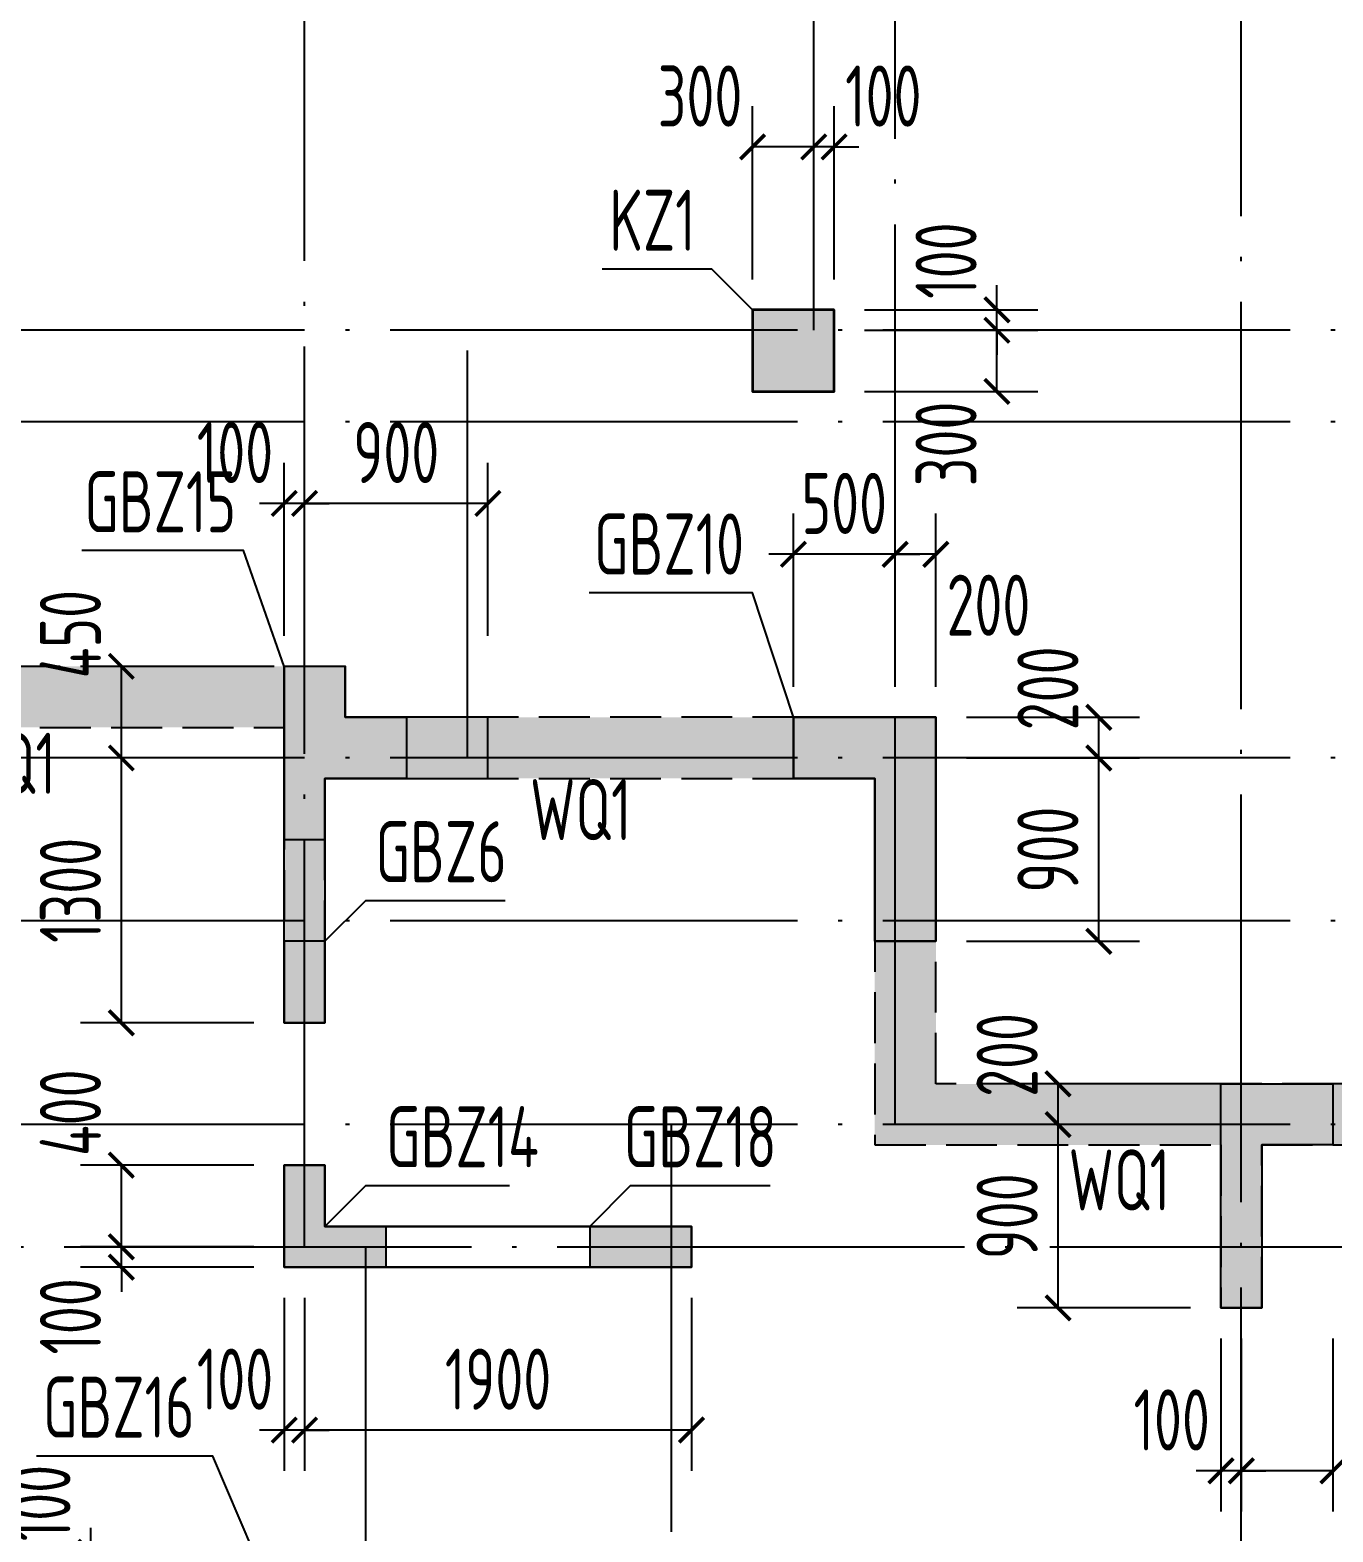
# Model space of a CAD drawing. Extents: x -461650 to 361314, y 245336 to 769729.
# Drawn here: x -88118 to -81719, y 718339 to 725713 of the extents above; entities that cross this region are included whole.
import ezdxf
from ezdxf.enums import TextEntityAlignment as Align

# ---------------------------------------------------------------- set-up
doc = ezdxf.new("R2010")
doc.units = 0
doc.header["$LTSCALE"] = 1000
doc.linetypes.add('DASH', pattern=[0.35, 0.25, -0.1])
doc.linetypes.add('DOTE', pattern=[2.42, 2, -0.2, 0.02, -0.2])
doc.layers.get('0').update_dxf_attribs({"linetype": 'CONTINUOUS'})
doc.layers.get('DEFPOINTS').update_dxf_attribs({"linetype": 'CONTINUOUS'})
for name, color, linetype in [('A-DOTE', 10, 'DOTE'), ('COLU_DE_TEXT', 7, 'CONTINUOUS'), ('LABEL', 1, 'CONTINUOUS'), ('S-Q墙填充', 252, 'CONTINUOUS'), ('S-Q墙实线', 6, 'CONTINUOUS'), ('S-Q墙标注', 3, 'CONTINUOUS'), ('S-Q墙虚线', 6, 'DASH'), ('S-X详图填充', 252, 'CONTINUOUS'), ('S-X详图实线', 4, 'CONTINUOUS'), ('S-Z柱实线', 6, 'CONTINUOUS')]:
    doc.layers.add(name, color=color, linetype=linetype)
doc.layers.add('PUB_HATCH', color=8, linetype='CONTINUOUS', lineweight=9)
doc.styles.add('TSSD_REIN', font='tssdeng.shx', dxfattribs={"width": 0.7, "height": 300, "bigfont": 'tssdchn.shx'})
doc.styles.add('结构文字', font='zstxt.shx', dxfattribs={"width": 0.7, "bigfont": 'zshz.shx'})
doc.dimstyles.new('STRUCK', dxfattribs={"dimtxt": 400, "dimasz": 121, "dimexe": 200, "dimexo": 150, "dimgap": 115, "dimtad": 1, "dimdec": 0, "dimdsep": 46, "dimtxsty": '结构文字', "dimblk": 'ARCHTICK', "dimcen": 400, "dimclrd": 3, "dimclre": 3, "dimclrt": 7, "dimadec": 0, "dimazin": 0, "dimtfac": 1, "dimtdec": 0, "dimtix": 1, "dimtmove": 2, "dimatfit": 3, "dimldrblk": '_DIMX', "dimfxl": 0, "dimtolj": 1, "dimtzin": 0, "dimarcsym": 0})

# ---------------------------------------------------------------- blocks, each defined once
blk = doc.blocks.new('20210726.16350016')
at = {"layer": 'A-DOTE'}
for p, q in [((43500, 13100.3), (43500, 21100)), ((46000, 17600), (46000, 21100)), ((46400, 13700), (46400, 21100)), ((48100, 10900), (48100, 21100)), ((55600, 17600), (3600, 17600)), ((44300, 15500), (44300, 17600)), ((55600, 17150), (3600, 17150)), ((55600, 15500), (3600, 15500)), ((55600, 14700), (3600, 14700)), ((55600, 13700), (3600, 13700)), ((45299.8, 13700), (45300, 3600)), ((3600, 13100.3), (55600, 13100.3)), ((43800, 11500), (43800, 13100))]:
    blk.add_line(p, q, dxfattribs=at)
blk = doc.blocks.new('_ArchTick')
at = {"color": 0, "linetype": 'ByBlock', "const_width": 0.15}
blk.add_lwpolyline([(-0.5, -0.5), (0.5, 0.5)], dxfattribs=at)
blk = doc.blocks.new('*D1843')
at = {"layer": 'DEFPOINTS', "color": 0}
for p in [(-83069.5, 720339.3), (-82269.5, 720339.3), (-82269.5, 719439.3)]:
    blk.add_point(p, dxfattribs=at)
at = {"layer": 'S-Q墙标注', "color": 3, "lineweight": -2}
for p, q in [((-82419.5, 720339.3), (-83269.5, 720339.3)), ((-83069.5, 719439.3), (-83069.5, 720339.3)), ((-82419.5, 719439.3), (-83269.5, 719439.3))]:
    blk.add_line(p, q, dxfattribs=at)
at = {"layer": 'S-Q墙标注', "color": 3, "lineweight": -2, "xscale": 121, "yscale": 121, "zscale": 121}
for p, rotation in [((-83069.5, 720339.3), 90), ((-83069.5, 719439.3), 270)]:
    blk.add_blockref('_ArchTick', p, dxfattribs=dict(at, rotation=rotation))
at = {"layer": 'S-Q墙标注', "color": 7, "insert": (-83319.5, 719889.3), "char_height": 300, "attachment_point": 5, "rotation": 90, "style": 'TSSD_REIN'}
blk.add_mtext('\\A1;900', dxfattribs=at)
blk = doc.blocks.new('_DIMX')
blk.add_line((-150, 0), (150, 0))
at = {"const_width": 50}
blk.add_lwpolyline([(-70, -70), (70, 70)], dxfattribs=at)
blk = doc.blocks.new('*D1844')
at = {"layer": 'DEFPOINTS', "color": 0}
for p in [(-83069.5, 720539.3), (-82269.5, 720539.3), (-82269.5, 720339.3)]:
    blk.add_point(p, dxfattribs=at)
at = {"layer": 'S-Q墙标注', "color": 3, "lineweight": -2}
for p, q in [((-82419.5, 720539.3), (-83269.5, 720539.3)), ((-83069.5, 720339.3), (-83069.5, 720539.3)), ((-82419.5, 720339.3), (-83269.5, 720339.3))]:
    blk.add_line(p, q, dxfattribs=at)
at = {"layer": 'S-Q墙标注', "color": 3, "lineweight": -2, "xscale": 121, "yscale": 121, "zscale": 121}
for p, rotation in [((-83069.5, 720539.3), 90), ((-83069.5, 720339.3), 270)]:
    blk.add_blockref('_ArchTick', p, dxfattribs=dict(at, rotation=rotation))
at = {"layer": 'S-Q墙标注', "color": 7, "insert": (-83319.5, 720681.3), "char_height": 300, "attachment_point": 5, "rotation": 90, "style": 'TSSD_REIN'}
blk.add_mtext('\\A1;200', dxfattribs=at)
blk = doc.blocks.new('*D1845')
at = {"layer": 'DEFPOINTS', "color": 0}
for p in [(-82169.5, 719439.3), (-81719.6, 719439.3), (-82169.5, 718639.3)]:
    blk.add_point(p, dxfattribs=at)
at = {"layer": 'S-Q墙标注', "color": 3, "lineweight": -2}
for p, q in [((-82169.5, 719289.3), (-82169.5, 718439.3)), ((-81719.6, 719289.3), (-81719.6, 718439.3)), ((-81719.6, 718639.3), (-82169.5, 718639.3))]:
    blk.add_line(p, q, dxfattribs=at)
at = {"layer": 'S-Q墙标注', "color": 3, "lineweight": -2, "xscale": 121, "yscale": 121, "zscale": 121, "rotation": 180}
blk.add_blockref('_ArchTick', (-82169.5, 718639.3), dxfattribs=at)
at = {"layer": 'S-Q墙标注', "color": 3, "lineweight": -2, "xscale": 121, "yscale": 121, "zscale": 121}
blk.add_blockref('_ArchTick', (-81719.6, 718639.3), dxfattribs=at)
at = {"layer": 'S-Q墙标注', "color": 7, "insert": (-81461.5, 718889.3), "char_height": 300, "attachment_point": 5, "style": 'TSSD_REIN'}
blk.add_mtext('\\A1;450', dxfattribs=at)
blk = doc.blocks.new('*D1846')
at = {"layer": 'DEFPOINTS', "color": 0}
for p in [(-82269.5, 719439.3), (-82169.5, 719439.3), (-82269.5, 718639.3)]:
    blk.add_point(p, dxfattribs=at)
at = {"layer": 'S-Q墙标注', "color": 3, "lineweight": -2}
for p, q in [((-82269.5, 719289.3), (-82269.5, 718439.3)), ((-82169.5, 719289.3), (-82169.5, 718439.3)), ((-82269.5, 718639.3), (-82390.5, 718639.3)), ((-82169.5, 718639.3), (-82269.5, 718639.3)), ((-82169.5, 718639.3), (-82048.5, 718639.3))]:
    blk.add_line(p, q, dxfattribs=at)
at = {"layer": 'S-Q墙标注', "color": 3, "lineweight": -2, "xscale": 121, "yscale": 121, "zscale": 121}
blk.add_blockref('_ArchTick', (-82269.5, 718639.3), dxfattribs=at)
at = {"layer": 'S-Q墙标注', "color": 3, "lineweight": -2, "xscale": 121, "yscale": 121, "zscale": 121, "rotation": 180}
blk.add_blockref('_ArchTick', (-82169.5, 718639.3), dxfattribs=at)
at = {"layer": 'S-Q墙标注', "color": 7, "insert": (-82511.4, 718889.3), "char_height": 300, "attachment_point": 5, "style": 'TSSD_REIN'}
blk.add_mtext('\\A1;100', dxfattribs=at)
blk = doc.blocks.new('*D1847')
at = {"layer": 'DEFPOINTS', "color": 0}
for p in [(-87669.5, 719739.6), (-86869.5, 719739.6), (-86869.5, 719639.6)]:
    blk.add_point(p, dxfattribs=at)
at = {"layer": 'S-Q墙标注', "color": 3, "lineweight": -2}
for p, q in [((-87669.5, 719739.6), (-87669.5, 719860.6)), ((-87019.5, 719739.6), (-87869.5, 719739.6)), ((-87669.5, 719639.6), (-87669.5, 719739.6)), ((-87019.5, 719639.6), (-87869.5, 719639.6)), ((-87669.5, 719639.6), (-87669.5, 719518.6))]:
    blk.add_line(p, q, dxfattribs=at)
at = {"layer": 'S-Q墙标注', "color": 3, "lineweight": -2, "xscale": 121, "yscale": 121, "zscale": 121}
for p, rotation in [((-87669.5, 719739.6), 270), ((-87669.5, 719639.6), 90)]:
    blk.add_blockref('_ArchTick', p, dxfattribs=dict(at, rotation=rotation))
at = {"layer": 'S-Q墙标注', "color": 7, "insert": (-87919.5, 719397.7), "char_height": 300, "attachment_point": 5, "rotation": 90, "style": 'TSSD_REIN'}
blk.add_mtext('\\A1;100', dxfattribs=at)
blk = doc.blocks.new('*D1848')
at = {"layer": 'DEFPOINTS', "color": 0}
for p in [(-87669.5, 720139.6), (-86869.5, 720139.6), (-86869.5, 719739.6)]:
    blk.add_point(p, dxfattribs=at)
at = {"layer": 'S-Q墙标注', "color": 3, "lineweight": -2}
for p, q in [((-87019.5, 720139.6), (-87869.5, 720139.6)), ((-87669.5, 719739.6), (-87669.5, 720139.6)), ((-87019.5, 719739.6), (-87869.5, 719739.6))]:
    blk.add_line(p, q, dxfattribs=at)
at = {"layer": 'S-Q墙标注', "color": 3, "lineweight": -2, "xscale": 121, "yscale": 121, "zscale": 121}
for p, rotation in [((-87669.5, 720139.6), 90), ((-87669.5, 719739.6), 270)]:
    blk.add_blockref('_ArchTick', p, dxfattribs=dict(at, rotation=rotation))
at = {"layer": 'S-Q墙标注', "color": 7, "insert": (-87919.5, 720397.7), "char_height": 300, "attachment_point": 5, "rotation": 90, "style": 'TSSD_REIN'}
blk.add_mtext('\\A1;400', dxfattribs=at)
blk = doc.blocks.new('*D1849')
at = {"layer": 'DEFPOINTS', "color": 0}
for p in [(-86769.5, 719639.6), (-84869.5, 719639.6), (-86769.5, 718839.6)]:
    blk.add_point(p, dxfattribs=at)
at = {"layer": 'S-Q墙标注', "color": 3, "lineweight": -2}
for p, q in [((-86769.5, 719489.6), (-86769.5, 718639.6)), ((-84869.5, 719489.6), (-84869.5, 718639.6)), ((-84869.5, 718839.6), (-86769.5, 718839.6))]:
    blk.add_line(p, q, dxfattribs=at)
at = {"layer": 'S-Q墙标注', "color": 3, "lineweight": -2, "xscale": 121, "yscale": 121, "zscale": 121, "rotation": 180}
blk.add_blockref('_ArchTick', (-86769.5, 718839.6), dxfattribs=at)
at = {"layer": 'S-Q墙标注', "color": 3, "lineweight": -2, "xscale": 121, "yscale": 121, "zscale": 121}
blk.add_blockref('_ArchTick', (-84869.5, 718839.6), dxfattribs=at)
at = {"layer": 'S-Q墙标注', "color": 7, "insert": (-85819.5, 719089.6), "char_height": 300, "attachment_point": 5, "style": 'TSSD_REIN'}
blk.add_mtext('\\A1;1900', dxfattribs=at)
blk = doc.blocks.new('*D1850')
at = {"layer": 'DEFPOINTS', "color": 0}
for p in [(-86869.5, 719639.6), (-86769.5, 719639.6), (-86869.5, 718839.6)]:
    blk.add_point(p, dxfattribs=at)
at = {"layer": 'S-Q墙标注', "color": 3, "lineweight": -2}
for p, q in [((-86869.5, 719489.6), (-86869.5, 718639.6)), ((-86769.5, 719489.6), (-86769.5, 718639.6)), ((-86869.5, 718839.6), (-86990.5, 718839.6)), ((-86769.5, 718839.6), (-86869.5, 718839.6)), ((-86769.5, 718839.6), (-86648.5, 718839.6))]:
    blk.add_line(p, q, dxfattribs=at)
at = {"layer": 'S-Q墙标注', "color": 3, "lineweight": -2, "xscale": 121, "yscale": 121, "zscale": 121}
blk.add_blockref('_ArchTick', (-86869.5, 718839.6), dxfattribs=at)
at = {"layer": 'S-Q墙标注', "color": 3, "lineweight": -2, "xscale": 121, "yscale": 121, "zscale": 121, "rotation": 180}
blk.add_blockref('_ArchTick', (-86769.5, 718839.6), dxfattribs=at)
at = {"layer": 'S-Q墙标注', "color": 7, "insert": (-87111.4, 719089.6), "char_height": 300, "attachment_point": 5, "style": 'TSSD_REIN'}
blk.add_mtext('\\A1;100', dxfattribs=at)
blk = doc.blocks.new('*D1851')
at = {"layer": 'DEFPOINTS', "color": 0}
for p in [(-83669.4, 722139.3), (-82869.4, 722139.3), (-83669.4, 721239.3)]:
    blk.add_point(p, dxfattribs=at)
at = {"layer": 'S-Q墙标注', "color": 3, "lineweight": -2}
for p, q in [((-83519.4, 722139.3), (-82669.4, 722139.3)), ((-82869.4, 721239.3), (-82869.4, 722139.3)), ((-83519.4, 721239.3), (-82669.4, 721239.3))]:
    blk.add_line(p, q, dxfattribs=at)
at = {"layer": 'S-Q墙标注', "color": 3, "lineweight": -2, "xscale": 121, "yscale": 121, "zscale": 121}
for p, rotation in [((-82869.4, 722139.3), 90), ((-82869.4, 721239.3), 270)]:
    blk.add_blockref('_ArchTick', p, dxfattribs=dict(at, rotation=rotation))
at = {"layer": 'S-Q墙标注', "color": 7, "insert": (-83119.4, 721689.3), "char_height": 300, "attachment_point": 5, "rotation": 90, "style": 'TSSD_REIN'}
blk.add_mtext('\\A1;900', dxfattribs=at)
blk = doc.blocks.new('*D1852')
at = {"layer": 'DEFPOINTS', "color": 0}
for p in [(-83669.4, 722339.3), (-82869.4, 722339.3), (-83669.4, 722139.3)]:
    blk.add_point(p, dxfattribs=at)
at = {"layer": 'S-Q墙标注', "color": 3, "lineweight": -2}
for p, q in [((-83519.4, 722339.3), (-82669.4, 722339.3)), ((-82869.4, 722139.3), (-82869.4, 722339.3)), ((-83519.4, 722139.3), (-82669.4, 722139.3))]:
    blk.add_line(p, q, dxfattribs=at)
at = {"layer": 'S-Q墙标注', "color": 3, "lineweight": -2, "xscale": 121, "yscale": 121, "zscale": 121}
for p, rotation in [((-82869.4, 722339.3), 90), ((-82869.4, 722139.3), 270)]:
    blk.add_blockref('_ArchTick', p, dxfattribs=dict(at, rotation=rotation))
at = {"layer": 'S-Q墙标注', "color": 7, "insert": (-83119.4, 722481.3), "char_height": 300, "attachment_point": 5, "rotation": 90, "style": 'TSSD_REIN'}
blk.add_mtext('\\A1;200', dxfattribs=at)
blk = doc.blocks.new('*D1853')
at = {"layer": 'DEFPOINTS', "color": 0}
for p in [(-83869.5, 723139.3), (-83869.5, 722339.3), (-83669.4, 722339.3)]:
    blk.add_point(p, dxfattribs=at)
at = {"layer": 'S-Q墙标注', "color": 3, "lineweight": -2}
for p, q in [((-83869.5, 722489.3), (-83869.5, 723339.3)), ((-83669.4, 722489.3), (-83669.4, 723339.3)), ((-83669.4, 723139.3), (-83869.5, 723139.3))]:
    blk.add_line(p, q, dxfattribs=at)
at = {"layer": 'S-Q墙标注', "color": 3, "lineweight": -2, "xscale": 121, "yscale": 121, "zscale": 121, "rotation": 180}
blk.add_blockref('_ArchTick', (-83869.5, 723139.3), dxfattribs=at)
at = {"layer": 'S-Q墙标注', "color": 3, "lineweight": -2, "xscale": 121, "yscale": 121, "zscale": 121}
blk.add_blockref('_ArchTick', (-83669.4, 723139.3), dxfattribs=at)
at = {"layer": 'S-Q墙标注', "color": 7, "insert": (-83411.3, 722889.3), "char_height": 300, "attachment_point": 5, "style": 'TSSD_REIN'}
blk.add_mtext('\\A1;200', dxfattribs=at)
blk = doc.blocks.new('*D1854')
at = {"layer": 'DEFPOINTS', "color": 0}
for p in [(-84369.4, 723139.3), (-84369.4, 722339.3), (-83869.5, 722339.3)]:
    blk.add_point(p, dxfattribs=at)
at = {"layer": 'S-Q墙标注', "color": 3, "lineweight": -2}
for p, q in [((-84369.4, 722489.3), (-84369.4, 723339.3)), ((-83869.5, 722489.3), (-83869.5, 723339.3)), ((-84369.4, 723139.3), (-84490.4, 723139.3)), ((-83869.5, 723139.3), (-84369.4, 723139.3)), ((-83869.5, 723139.3), (-83748.5, 723139.3))]:
    blk.add_line(p, q, dxfattribs=at)
at = {"layer": 'S-Q墙标注', "color": 3, "lineweight": -2, "xscale": 121, "yscale": 121, "zscale": 121}
blk.add_blockref('_ArchTick', (-84369.4, 723139.3), dxfattribs=at)
at = {"layer": 'S-Q墙标注', "color": 3, "lineweight": -2, "xscale": 121, "yscale": 121, "zscale": 121, "rotation": 180}
blk.add_blockref('_ArchTick', (-83869.5, 723139.3), dxfattribs=at)
at = {"layer": 'S-Q墙标注', "color": 7, "insert": (-84119.5, 723389.3), "char_height": 300, "attachment_point": 5, "style": 'TSSD_REIN'}
blk.add_mtext('\\A1;500', dxfattribs=at)
blk = doc.blocks.new('*D1857')
at = {"layer": 'DEFPOINTS', "color": 0}
for p in [(-87669.5, 722139.3), (-86869.5, 722139.3), (-86869.5, 720839.3)]:
    blk.add_point(p, dxfattribs=at)
at = {"layer": 'S-Q墙标注', "color": 3, "lineweight": -2}
for p, q in [((-87019.5, 722139.3), (-87869.5, 722139.3)), ((-87669.5, 720839.3), (-87669.5, 722139.3)), ((-87019.5, 720839.3), (-87869.5, 720839.3))]:
    blk.add_line(p, q, dxfattribs=at)
at = {"layer": 'S-Q墙标注', "color": 3, "lineweight": -2, "xscale": 121, "yscale": 121, "zscale": 121}
for p, rotation in [((-87669.5, 722139.3), 90), ((-87669.5, 720839.3), 270)]:
    blk.add_blockref('_ArchTick', p, dxfattribs=dict(at, rotation=rotation))
at = {"layer": 'S-Q墙标注', "color": 7, "insert": (-87919.5, 721489.3), "char_height": 300, "attachment_point": 5, "rotation": 90, "style": 'TSSD_REIN'}
blk.add_mtext('\\A1;1300', dxfattribs=at)
blk = doc.blocks.new('*D1858')
at = {"layer": 'DEFPOINTS', "color": 0}
for p in [(-87669.5, 722589.3), (-86869.5, 722589.3), (-86869.5, 722139.3)]:
    blk.add_point(p, dxfattribs=at)
at = {"layer": 'S-Q墙标注', "color": 3, "lineweight": -2}
for p, q in [((-87019.5, 722589.3), (-87869.5, 722589.3)), ((-87669.5, 722139.3), (-87669.5, 722589.3)), ((-87019.5, 722139.3), (-87869.5, 722139.3))]:
    blk.add_line(p, q, dxfattribs=at)
at = {"layer": 'S-Q墙标注', "color": 3, "lineweight": -2, "xscale": 121, "yscale": 121, "zscale": 121}
for p, rotation in [((-87669.5, 722589.3), 90), ((-87669.5, 722139.3), 270)]:
    blk.add_blockref('_ArchTick', p, dxfattribs=dict(at, rotation=rotation))
at = {"layer": 'S-Q墙标注', "color": 7, "insert": (-87919.5, 722747.4), "char_height": 300, "attachment_point": 5, "rotation": 90, "style": 'TSSD_REIN'}
blk.add_mtext('\\A1;450', dxfattribs=at)
blk = doc.blocks.new('*D1859')
at = {"layer": 'DEFPOINTS', "color": 0}
for p in [(-86769.5, 723389.2), (-86769.5, 722589.2), (-85869.4, 722589.2)]:
    blk.add_point(p, dxfattribs=at)
at = {"layer": 'S-Q墙标注', "color": 3, "lineweight": -2}
for p, q in [((-86769.5, 722739.2), (-86769.5, 723589.2)), ((-85869.4, 722739.2), (-85869.4, 723589.2)), ((-85869.4, 723389.2), (-86769.5, 723389.2))]:
    blk.add_line(p, q, dxfattribs=at)
at = {"layer": 'S-Q墙标注', "color": 3, "lineweight": -2, "xscale": 121, "yscale": 121, "zscale": 121, "rotation": 180}
blk.add_blockref('_ArchTick', (-86769.5, 723389.2), dxfattribs=at)
at = {"layer": 'S-Q墙标注', "color": 3, "lineweight": -2, "xscale": 121, "yscale": 121, "zscale": 121}
blk.add_blockref('_ArchTick', (-85869.4, 723389.2), dxfattribs=at)
at = {"layer": 'S-Q墙标注', "color": 7, "insert": (-86319.5, 723639.2), "char_height": 300, "attachment_point": 5, "style": 'TSSD_REIN'}
blk.add_mtext('\\A1;900', dxfattribs=at)
blk = doc.blocks.new('*D1860')
at = {"layer": 'DEFPOINTS', "color": 0}
for p in [(-86869.5, 723389.2), (-86869.5, 722589.2), (-86769.5, 722589.2)]:
    blk.add_point(p, dxfattribs=at)
at = {"layer": 'S-Q墙标注', "color": 3, "lineweight": -2}
for p, q in [((-86869.5, 722739.2), (-86869.5, 723589.2)), ((-86769.5, 722739.2), (-86769.5, 723589.2)), ((-86869.5, 723389.2), (-86990.5, 723389.2)), ((-86769.5, 723389.2), (-86869.5, 723389.2)), ((-86769.5, 723389.2), (-86648.5, 723389.2))]:
    blk.add_line(p, q, dxfattribs=at)
at = {"layer": 'S-Q墙标注', "color": 3, "lineweight": -2, "xscale": 121, "yscale": 121, "zscale": 121}
blk.add_blockref('_ArchTick', (-86869.5, 723389.2), dxfattribs=at)
at = {"layer": 'S-Q墙标注', "color": 3, "lineweight": -2, "xscale": 121, "yscale": 121, "zscale": 121, "rotation": 180}
blk.add_blockref('_ArchTick', (-86769.5, 723389.2), dxfattribs=at)
at = {"layer": 'S-Q墙标注', "color": 7, "insert": (-87111.5, 723639.2), "char_height": 300, "attachment_point": 5, "style": 'TSSD_REIN'}
blk.add_mtext('\\A1;100', dxfattribs=at)
blk = doc.blocks.new('*D1706')
at = {"layer": 'DEFPOINTS', "color": 0}
for p in [(-84169.5, 724339.3), (-83369.5, 724339.3), (-84169.5, 724239.3)]:
    blk.add_point(p, dxfattribs=at)
at = {"layer": 'S-Q墙标注', "color": 3, "lineweight": -2}
for p, q in [((-83369.5, 724339.3), (-83369.5, 724460.3)), ((-84019.5, 724339.3), (-83169.5, 724339.3)), ((-83369.5, 724239.3), (-83369.5, 724339.3)), ((-84019.5, 724239.3), (-83169.5, 724239.3)), ((-83369.5, 724239.3), (-83369.5, 724118.3))]:
    blk.add_line(p, q, dxfattribs=at)
at = {"layer": 'S-Q墙标注', "color": 3, "lineweight": -2, "xscale": 121, "yscale": 121, "zscale": 121}
for p, rotation in [((-83369.5, 724339.3), 270), ((-83369.5, 724239.3), 90)]:
    blk.add_blockref('_ArchTick', p, dxfattribs=dict(at, rotation=rotation))
at = {"layer": 'S-Q墙标注', "color": 7, "insert": (-83619.5, 724581.3), "char_height": 300, "attachment_point": 5, "rotation": 90, "style": 'TSSD_REIN'}
blk.add_mtext('\\A1;100', dxfattribs=at)
blk = doc.blocks.new('*D1709')
at = {"layer": 'DEFPOINTS', "color": 0}
for p in [(-84169.5, 724239.3), (-83369.5, 724239.3), (-84169.5, 723939.3)]:
    blk.add_point(p, dxfattribs=at)
at = {"layer": 'S-Q墙标注', "color": 3, "lineweight": -2}
for p, q in [((-84019.5, 724239.3), (-83169.5, 724239.3)), ((-83369.5, 723939.3), (-83369.5, 724239.3)), ((-84019.5, 723939.3), (-83169.5, 723939.3))]:
    blk.add_line(p, q, dxfattribs=at)
at = {"layer": 'S-Q墙标注', "color": 3, "lineweight": -2, "xscale": 121, "yscale": 121, "zscale": 121}
for p, rotation in [((-83369.5, 724239.3), 90), ((-83369.5, 723939.3), 270)]:
    blk.add_blockref('_ArchTick', p, dxfattribs=dict(at, rotation=rotation))
at = {"layer": 'S-Q墙标注', "color": 7, "insert": (-83619.5, 723681.3), "char_height": 300, "attachment_point": 5, "rotation": 90, "style": 'TSSD_REIN'}
blk.add_mtext('\\A1;300', dxfattribs=at)
blk = doc.blocks.new('*D1710')
at = {"layer": 'DEFPOINTS', "color": 0}
for p in [(-84569.5, 725139.3), (-84569.5, 724339.3), (-84269.5, 724339.3)]:
    blk.add_point(p, dxfattribs=at)
at = {"layer": 'S-Q墙标注', "color": 3, "lineweight": -2}
for p, q in [((-84569.5, 724489.3), (-84569.5, 725339.3)), ((-84269.5, 724489.3), (-84269.5, 725339.3)), ((-84269.5, 725139.3), (-84569.5, 725139.3))]:
    blk.add_line(p, q, dxfattribs=at)
at = {"layer": 'S-Q墙标注', "color": 3, "lineweight": -2, "xscale": 121, "yscale": 121, "zscale": 121, "rotation": 180}
blk.add_blockref('_ArchTick', (-84569.5, 725139.3), dxfattribs=at)
at = {"layer": 'S-Q墙标注', "color": 3, "lineweight": -2, "xscale": 121, "yscale": 121, "zscale": 121}
blk.add_blockref('_ArchTick', (-84269.5, 725139.3), dxfattribs=at)
at = {"layer": 'S-Q墙标注', "color": 7, "insert": (-84827.6, 725389.3), "char_height": 300, "attachment_point": 5, "style": 'TSSD_REIN'}
blk.add_mtext('\\A1;300', dxfattribs=at)
blk = doc.blocks.new('*D1749')
at = {"layer": 'DEFPOINTS', "color": 0}
for p in [(-87819.5, 718239.3), (-87019.5, 718239.3), (-87019.5, 718139.3)]:
    blk.add_point(p, dxfattribs=at)
at = {"layer": 'S-Q墙标注', "color": 3, "lineweight": -2}
for p, q in [((-87819.5, 718239.3), (-87819.5, 718360.3)), ((-87169.5, 718239.3), (-88019.5, 718239.3)), ((-87819.5, 718139.3), (-87819.5, 718239.3)), ((-87169.5, 718139.3), (-88019.5, 718139.3)), ((-87819.5, 718139.3), (-87819.5, 718018.3))]:
    blk.add_line(p, q, dxfattribs=at)
at = {"layer": 'S-Q墙标注', "color": 3, "lineweight": -2, "xscale": 121, "yscale": 121, "zscale": 121}
for p, rotation in [((-87819.5, 718239.3), 270), ((-87819.5, 718139.3), 90)]:
    blk.add_blockref('_ArchTick', p, dxfattribs=dict(at, rotation=rotation))
at = {"layer": 'S-Q墙标注', "color": 7, "insert": (-88069.5, 718481.3), "char_height": 300, "attachment_point": 5, "rotation": 90, "style": 'TSSD_REIN'}
blk.add_mtext('\\A1;100', dxfattribs=at)
blk = doc.blocks.new('A$C028C60F5')
at = {"color": 6}
blk.add_lwpolyline([(400, 0), (0, 0), (0, -400), (400, -400)], close=True, dxfattribs=at)
at = {"layer": 'PUB_HATCH'}
blk.add_solid([(0, -400), (400, -400), (0, 0), (400, 0)], dxfattribs=at)
blk = doc.blocks.new('A$C3EFA6995')
blk.add_blockref('A$C028C60F5', (9700, -2400))
blk = doc.blocks.new('*D1757')
at = {"layer": 'DEFPOINTS', "color": 0}
for p in [(-84269.5, 725139.3), (-84269.5, 724339.3), (-84169.5, 724339.3)]:
    blk.add_point(p, dxfattribs=at)
at = {"layer": 'S-Q墙标注', "color": 3, "lineweight": -2}
for p, q in [((-84269.5, 724489.3), (-84269.5, 725339.3)), ((-84169.5, 724489.3), (-84169.5, 725339.3)), ((-84269.5, 725139.3), (-84390.5, 725139.3)), ((-84169.5, 725139.3), (-84269.5, 725139.3)), ((-84169.5, 725139.3), (-84048.5, 725139.3))]:
    blk.add_line(p, q, dxfattribs=at)
at = {"layer": 'S-Q墙标注', "color": 3, "lineweight": -2, "xscale": 121, "yscale": 121, "zscale": 121}
blk.add_blockref('_ArchTick', (-84269.5, 725139.3), dxfattribs=at)
at = {"layer": 'S-Q墙标注', "color": 3, "lineweight": -2, "xscale": 121, "yscale": 121, "zscale": 121, "rotation": 180}
blk.add_blockref('_ArchTick', (-84169.5, 725139.3), dxfattribs=at)
at = {"layer": 'S-Q墙标注', "color": 7, "insert": (-83927.6, 725389.3), "char_height": 300, "attachment_point": 5, "style": 'TSSD_REIN'}
blk.add_mtext('\\A1;100', dxfattribs=at)

msp = doc.modelspace()

# ---------------------------------------------------------------- hatches: boundary and pattern name
at = {"layer": 'S-Q墙填充', "ltscale": 0.5}
h = msp.add_hatch(dxfattribs=at)
h.set_pattern_fill('ARMORED', color=252, scale=30, style=0)
h.set_pattern_definition([(50, (-174733.24, 683071.2), (215.17805, -18.82564), [22.5, -247.5]), (355, (-174733.24, 683071.2), (-41.6254, 225.65764), [18, -198]), (100.4514, (-174715.31, 683069.63), (173.5528, 206.83186), [19.12206, -210.34263]), (46.1842, (-174733.24, 683131.2), (320.1723, -49.6557), [33.75, -371.25]), (96.6356, (-174706.56, 683127.06), (280.3988, 292.2354), [28.6831, -315.5139]), (351.1842, (-174733.24, 683131.2), (280.3986, 292.2356), [27, -297]), (21, (-174703.24, 683116.2), (179.07212, -120.78567), [22.5, -247.5]), (326, (-174703.24, 683116.2), (72.9946, 217.545), [18, -198]), (71.4514, (-174688.32, 683106.13), (252.0668, 96.75915), [19.12206, -210.34263]), (37.5, (-174733.24, 683071.2), (3.647957, 99.868156), [0, -195.6, 0, -201, 0, -198.75]), (7.5, (-174733.24, 683071.2), (78.92086, 118.32351), [0, -114.6, 0, -191.1, 0, -75.75]), (327.5, (-174800.14, 683071.2), (160.14673, -6.76646), [0, -75, 0, -234, 0, -310.5]), (317.5, (-174830.14, 683071.2), (174.95585, 30.0315), [0, -97.5, 0, -155.4, 0, -220.5]), (45, (-174733.24, 683071.2), (-106.06602, 106.06602), [])])
h.paths.add_polyline_path([(-83669.41, 722339.34), (-84319.33, 722339.34), (-85969.39, 722339.34), (-86569.61, 722339.34), (-86569.75, 722589.34), (-89769.34, 722589.34), (-89769.43, 722339.34), (-90369.36, 722339.34), (-91969.58, 722339.34), (-92669.5, 722339.34), (-92669.5, 721339.34), (-92669.5, 720539.34), (-105369.51, 720539.34), (-105819.51, 720539.34), (-106719.59, 720539.34), (-107169.5, 720539.34), (-108669.5, 720539.34), (-108669.5, 721339.34), (-108669.5, 722339.34), (-109319.41, 722339.34), (-110969.89, 722339.34), (-111569.5, 722339.34), (-111569.5, 722589.34), (-114769.5, 722589.34), (-114769.5, 722339.34), (-115369.62, 722339.34), (-116969.58, 722339.34), (-117669.5, 722339.34), (-117669.5, 721339.34), (-117669.5, 720539.34), (-125869.5, 720539.34), (-125869.5, 717539.34), (-125869.49, 714939.34), (-125869.49, 712839.34), (-123069.49, 712839.34), (-116569.45, 712839.34), (-116569.49, 711639.33), (-115519.5, 711639.33), (-113169.49, 711639.33), (-110619.5, 711639.33), (-109769.5, 711639.33), (-109769.55, 712839.22), (-104169.51, 712839.34), (-103269.51, 712839.34), (-100669.51, 712839.34), (-98069.49, 712839.34), (-97169.49, 712839.34), (-91569.49, 712839.34), (-91569.49, 711639.33), (-90519.5, 711639.33), (-88169.51, 711639.33), (-85819.5, 711639.33), (-84769.51, 711639.33), (-84769.51, 712839.34), (-79169.51, 712839.34), (-78269.51, 712839.34), (-75469.51, 712839.34), (-75469.51, 720539.34), (-77069.59, 720539.34), (-77469.51, 720539.34), (-80369.49, 720539.34), (-80819.49, 720539.34), (-81719.59, 720539.34), (-82169.51, 720539.34), (-83669.41, 720539.34), (-83669.41, 721339.34)])
h.paths.add_polyline_path([(-125569.5, 717439.34), (-124869.49, 717439.34), (-124869.49, 717639.34), (-125569.5, 717639.34), (-125569.5, 720239.34), (-125169.5, 720239.34), (-124269.4, 720239.34), (-123969.49, 720239.34), (-123969.48, 719589.34), (-123769.48, 719589.34), (-123769.49, 720239.34), (-121069.49, 720239.34), (-121069.49, 717439.34), (-120869.49, 717439.34), (-120869.49, 720239.34), (-120519.49, 720239.34), (-119619.41, 720239.34), (-119269.49, 720239.34), (-119269.49, 719439.34), (-119069.49, 719439.34), (-119069.49, 720239.34), (-117369.5, 720239.34), (-117369.5, 721339.34), (-117369.5, 722039.34), (-116969.58, 722039.34), (-115369.62, 722039.34), (-114669.5, 722039.34), (-114669.5, 720839.34), (-114469.5, 720839.34), (-114469.5, 722139.34), (-114469.5, 722289.34), (-111869.5, 722289.34), (-111869.5, 722139.34), (-111869.5, 720839.34), (-111669.5, 720839.34), (-111669.5, 722039.34), (-110969.89, 722039.34), (-109319.41, 722039.34), (-108969.5, 722039.34), (-108969.5, 721339.34), (-108969.5, 720239.34), (-107269.5, 720239.34), (-107269.5, 719439.34), (-107069.5, 719439.34), (-107069.5, 720239.34), (-106719.59, 720239.34), (-105819.51, 720239.34), (-105469.51, 720239.34), (-105469.51, 717439.34), (-105269.51, 717439.34), (-105269.51, 720239.34), (-102569.51, 720239.34), (-102569.51, 717439.34), (-102369.51, 717439.34), (-102369.51, 720239.34), (-102069.59, 720239.34), (-101069.5, 720239.34), (-100769.5, 720239.34), (-100769.51, 720239.34), (-100569.51, 720239.34), (-100569.5, 720239.34), (-100269.5, 720239.34), (-99269.4, 720239.34), (-98969.49, 720239.34), (-98969.49, 717439.14), (-98769.49, 717439.14), (-98769.49, 720239.34), (-96069.5, 720239.34), (-96069.5, 717439.34), (-95869.5, 717439.34), (-95869.5, 720239.34), (-95519.5, 720239.34), (-94619.41, 720239.34), (-94269.5, 720239.34), (-94269.5, 719439.34), (-94069.5, 719439.34), (-94069.5, 720239.34), (-92369.5, 720239.34), (-92369.5, 721339.34), (-92369.5, 722039.34), (-91969.58, 722039.34), (-90369.36, 722039.34), (-89669.5, 722039.34), (-89669.5, 720839.34), (-89469.5, 720839.34), (-89469.5, 722289.34), (-86869.5, 722289.34), (-86869.5, 720839.34), (-86669.5, 720839.34), (-86669.5, 722039.34), (-85969.39, 722039.34), (-84319.33, 722039.34), (-83969.41, 722039.34), (-83969.41, 721339.34), (-83969.41, 720239.34), (-82269.51, 720239.34), (-82269.51, 719439.34), (-82069.51, 719439.34), (-82069.51, 720239.34), (-81719.59, 720239.34), (-80819.49, 720239.34), (-80469.49, 720239.34), (-80469.49, 717439.34), (-80269.49, 717439.34), (-80269.49, 720239.34), (-77569.51, 720239.34), (-77569.51, 719589.36), (-77369.51, 719589.36), (-77369.51, 720239.34), (-77069.59, 720239.34), (-76169.5, 720239.34), (-75769.5, 720239.34), (-75769.5, 717639.34), (-76469.5, 717639.34), (-76469.5, 717439.34), (-75769.5, 717439.34), (-75769.51, 714939.34), (-75769.51, 713139.34), (-78269.51, 713139.34), (-79069.51, 713139.34), (-79069.51, 714589.34), (-79269.51, 714589.34), (-79269.51, 713139.34), (-84769.51, 713139.34), (-84769.51, 713389.33), (-85069.51, 713389.33), (-85069.51, 713039.34), (-85069.51, 711939.33), (-85819.5, 711939.33), (-88169.51, 711939.33), (-90519.5, 711939.33), (-91269.49, 711939.33), (-91269.49, 713039.34), (-91269.49, 713389.33), (-91569.49, 713389.33), (-91569.49, 713139.34), (-97069.49, 713139.34), (-97069.49, 714589.34), (-97269.49, 714589.34), (-97269.49, 713139.34), (-98069.49, 713139.34), (-100669.51, 713139.34), (-103269.51, 713139.34), (-104069.51, 713139.34), (-104069.51, 714589.34), (-104269.51, 714589.34), (-104269.51, 713139.34), (-109769.5, 713139.22), (-109769.47, 713389.32), (-110069.51, 713389.35), (-110069.56, 713039.22), (-110069.51, 711939.33), (-110619.5, 711939.34), (-113169.49, 711939.33), (-115519.5, 711939.33), (-116269.48, 711939.33), (-116269.44, 713039.22), (-116269.49, 713389.35), (-116569.49, 713389.32), (-116569.46, 713139.22), (-122069.49, 713139.34), (-122069.49, 714589.34), (-122269.49, 714589.34), (-122269.49, 713139.34), (-123069.49, 713139.34), (-125569.49, 713139.34), (-125569.49, 714939.34)], flags=16)
at = {"layer": 'S-X详图填充'}
h = msp.add_hatch(color=256, dxfattribs=at)
h.dxf.hatch_style = 1
h.paths.add_polyline_path([(-84569.51, 724339.36), (-84169.51, 724339.36), (-84169.51, 723939.36), (-84569.51, 723939.36)])
h = msp.add_hatch(color=256, dxfattribs=at)
h.dxf.hatch_style = 1
h.paths.add_polyline_path([(-85869.41, 722339.28), (-86569.62, 722339.34), (-86569.69, 722589.31), (-86869.61, 722589.19), (-86869.56, 721739.36), (-86669.51, 721739.36), (-86669.51, 722039.28), (-85869.41, 722039.28)])
h = msp.add_hatch(color=256, dxfattribs=at)
h.dxf.hatch_style = 1
h.paths.add_polyline_path([(-84369.43, 722339.35), (-84369.51, 722039.35), (-83969.48, 722039.32), (-83969.5, 721239.36), (-83669.5, 721239.36), (-83669.4, 722339.32)])
h = msp.add_hatch(color=256, dxfattribs=at)
h.dxf.hatch_style = 1
h.paths.add_polyline_path([(-86669.51, 721239.36), (-86869.53, 721239.36), (-86869.51, 720839.36), (-86669.51, 720839.36)])
h = msp.add_hatch(color=256, dxfattribs=at)
h.dxf.hatch_style = 1
h.paths.add_polyline_path([(-81719.49, 720539.34), (-81719.54, 720239.34), (-82069.54, 720239.34), (-82069.49, 719439.36), (-82269.49, 719439.36), (-82269.49, 720539.34)])
h = msp.add_hatch(color=256, dxfattribs=at)
h.dxf.hatch_style = 1
h.paths.add_polyline_path([(-86369.51, 719639.66), (-86369.51, 719839.66), (-86669.51, 719839.66), (-86669.51, 720139.66), (-86869.51, 720139.66), (-86869.51, 719639.66)])
h = msp.add_hatch(color=256, dxfattribs=at)
h.dxf.hatch_style = 1
h.paths.add_polyline_path([(-84869.5, 719639.55), (-84869.5, 719839.55), (-85369.5, 719839.61), (-85369.5, 719639.61)])

# ---------------------------------------------------------------- linework, layer by layer
at = {"layer": 'LABEL'}
for points in [[(-84569.51, 724339.36), (-84769.51, 724539.36), (-85308.45, 724539.36)], [(-86869.54, 722589.15), (-87069.54, 723157.24), (-87864.33, 723157.24)], [(-84369.5, 722339.33), (-84569.5, 722949.83), (-85371.59, 722949.83)], [(-86669.5, 721239.36), (-86469.5, 721439.36), (-85783.91, 721439.36)], [(-86669.5, 719839.66), (-86469.5, 720039.66), (-85763.36, 720039.66)], [(-85369.5, 719839.66), (-85169.5, 720039.66), (-84483.96, 720039.66)], [(-87019.5, 718239.36), (-87219.5, 718712.16), (-88085.96, 718712.16)]]:
    msp.add_lwpolyline(points, dxfattribs=at)
at = {"layer": 'S-Q墙实线', "ltscale": 0.5}
for points in [[(-86869.5, 720839.34), (-86869.6, 722589.34), (-86569.68, 722589.46), (-86569.61, 722339.39), (-86269.39, 722339.34), (-86269.39, 722039.34), (-86669.5, 722039.34), (-86669.5, 720839.34), (-86869.5, 720839.34)], [(-84369.41, 722339.34), (-83669.41, 722339.34), (-83669.5, 721239.34), (-83969.5, 721239.34), (-83969.5, 722039.34), (-84369.5, 722039.34), (-84369.41, 722339.34)], [(-81719.5, 720239.34), (-82069.5, 720239.34), (-82069.5, 719439.34), (-82269.5, 719439.34), (-82269.5, 720539.34), (-81719.5, 720539.34), (-81719.5, 720239.34)], [(-84869.5, 719639.64), (-86869.5, 719639.64), (-86869.5, 720139.64), (-86669.5, 720139.64), (-86669.5, 719839.64), (-84869.5, 719839.64), (-84869.5, 719639.64)]]:
    msp.add_lwpolyline(points, dxfattribs=at)
at = {"layer": 'S-Q墙实线'}
msp.add_lwpolyline([(-86669.5, 719839.61), (-86669.5, 720139.61), (-86869.5, 720139.61), (-86869.5, 719639.61), (-86469.62, 719639.61), (-84869.5, 719639.61), (-84869.5, 719839.61), (-86469.62, 719839.61)], close=True, dxfattribs=at)
at = {"layer": 'S-Q墙虚线', "color": 6}
for points in [[(-80819.49, 720539.34), (-81719.59, 720539.34), (-82169.51, 720539.34), (-83669.41, 720539.34), (-83669.41, 721339.34), (-83669.41, 722339.34), (-84319.33, 722339.34), (-85969.39, 722339.34), (-86569.61, 722339.34), (-86569.75, 722589.34), (-89769.34, 722589.34), (-89769.43, 722339.34), (-90369.36, 722339.34), (-91969.58, 722339.34), (-92669.5, 722339.34), (-92669.5, 721339.34), (-92669.5, 720539.34), (-105369.51, 720539.34)], [(-89469.5, 722289.34), (-86869.5, 722289.34), (-86869.5, 720839.34), (-86669.5, 720839.34), (-86669.5, 722039.34), (-85969.39, 722039.34), (-84319.33, 722039.34), (-83969.41, 722039.34), (-83969.41, 721339.34), (-83969.41, 720239.34), (-82269.51, 720239.34), (-82269.51, 719439.34), (-82069.51, 719439.34), (-82069.51, 720239.34), (-81719.59, 720239.34), (-80819.49, 720239.34)]]:
    msp.add_lwpolyline(points, dxfattribs=at)
at = {"layer": 'S-X详图实线'}
for points in [[(-84569.51, 724339.36), (-84169.51, 724339.36), (-84169.51, 723939.36), (-84569.51, 723939.36), (-84569.51, 724339.36)], [(-86869.56, 721739.36), (-86669.51, 721739.36), (-86669.51, 722039.28), (-85869.41, 722039.28), (-85869.41, 722339.28), (-86569.62, 722339.34), (-86569.69, 722589.31), (-86869.61, 722589.19), (-86869.56, 721739.36)], [(-84369.42, 722339.34), (-84369.51, 722039.34), (-83969.5, 722039.33), (-83969.5, 721239.36), (-83669.5, 721239.36), (-83669.41, 722339.33), (-84369.42, 722339.34)], [(-86669.51, 721239.36), (-86869.53, 721239.36), (-86869.51, 720839.36), (-86669.51, 720839.36), (-86669.51, 721239.36)], [(-81719.5, 720539.34), (-81719.5, 720239.34), (-82069.5, 720239.34), (-82069.49, 719439.36), (-82269.49, 719439.36), (-82269.5, 720539.34), (-81719.5, 720539.34)], [(-86369.51, 719639.66), (-86369.51, 719839.66), (-86669.51, 719839.66), (-86669.51, 720139.66), (-86869.51, 720139.66), (-86869.51, 719639.66), (-86369.51, 719639.66)], [(-84869.5, 719639.61), (-84869.5, 719839.61), (-85369.5, 719839.61), (-85369.5, 719639.61), (-84869.5, 719639.61)]]:
    msp.add_lwpolyline(points, close=True, dxfattribs=at)
at = {"layer": 'S-Z柱实线', "lineweight": 35}
msp.add_lwpolyline([(-84169.51, 724339.34), (-84569.51, 724339.34), (-84569.51, 723939.34), (-84169.51, 723939.34)], close=True, dxfattribs=at)

# ---------------------------------------------------------------- block references
at = {"xscale": -1}
msp.add_blockref('A$C3EFA6995', (-74469.5, 726739.34), dxfattribs=at)
at = {"layer": 'A-DOTE'}
msp.add_blockref('20210726.16350016', (-130269.5, 706639.29), dxfattribs=at)

# ---------------------------------------------------------------- texts
at = {"layer": 'COLU_DE_TEXT', "style": 'TSSD_REIN', "width": 0.7}
for s, p in [('KZ1', (-85273.35, 724539.36)), ('GBZ15', (-87851.43, 723157.24)), ('GBZ10', (-85348.15, 722949.83)), ('GBZ6', (-86421.53, 721439.36)), ('GBZ14', (-86369.5, 720039.66)), ('GBZ18', (-85202.45, 720039.66)), ('GBZ16', (-88054.5, 718712.16))]:
    msp.add_text(s, height=300, dxfattribs=at).set_placement(p, align=Align.BOTTOM_LEFT)
at = {"layer": 'S-Q墙标注', "style": 'TSSD_REIN', "width": 0.7}
for p in [(-88239.99, 721873.13), (-85413.52, 721645.8), (-82768.82, 719827.95)]:
    msp.add_text('WQ1', height=300, dxfattribs=at).set_placement(p, align=Align.BOTTOM_CENTER)

# ---------------------------------------------------------------- dimensions: what is measured, and where the dimension line sits
at = {"layer": 'S-Q墙标注'}
for base, p1, p2, angle, picture, middle in [((-84569.5, 725139.34), (-84269.5, 724339.34), (-84569.5, 724339.34), 180, '*D1710', (-84827.57, 725389.34)), ((-84269.5, 725139.34), (-84169.5, 724339.34), (-84269.5, 724339.34), 180, '*D1757', (-83927.57, 725389.34)), ((-83369.5, 724339.34), (-84169.5, 724239.34), (-84169.5, 724339.34), 90, '*D1706', (-83619.5, 724581.26)), ((-83369.5, 724239.34), (-84169.5, 723939.34), (-84169.5, 724239.34), 90, '*D1709', (-83619.5, 723681.26)), ((-86869.53, 723389.23), (-86769.52, 722589.23), (-86869.53, 722589.23), 180, '*D1860', (-87111.46, 723639.23)), ((-83869.5, 723139.33), (-83669.41, 722339.34), (-83869.5, 722339.33), 180, '*D1853', (-83411.33, 722889.33)), ((-87669.5, 722589.34), (-86869.5, 722139.34), (-86869.5, 722589.34), 90, '*D1858', (-87919.5, 722747.42)), ((-82869.41, 722339.33), (-83669.41, 722139.33), (-83669.41, 722339.33), 90, '*D1852', (-83119.41, 722481.25)), ((-83069.51, 720539.34), (-82269.51, 720339.34), (-82269.51, 720539.34), 90, '*D1844', (-83319.51, 720681.26)), ((-87669.49, 720139.61), (-86869.49, 719739.61), (-86869.49, 720139.61), 90, '*D1848', (-87919.49, 720397.68)), ((-87669.49, 719739.61), (-86869.49, 719639.61), (-86869.49, 719739.61), 90, '*D1847', (-87919.49, 719397.68)), ((-86869.49, 718839.61), (-86769.5, 719639.61), (-86869.49, 719639.61), 180, '*D1850', (-87111.42, 719089.61)), ((-82269.51, 718639.34), (-82169.5, 719439.34), (-82269.51, 719439.34), 180, '*D1846', (-82511.43, 718889.34)), ((-82169.5, 718639.34), (-81719.59, 719439.34), (-82169.5, 719439.34), 180, '*D1845', (-81461.51, 718889.34)), ((-87819.5, 718239.34), (-87019.5, 718139.34), (-87019.5, 718239.34), 90, '*D1749', (-88069.5, 718481.26))]:
    dim = msp.add_linear_dim(base=base, p1=p1, p2=p2, angle=angle, dimstyle='STRUCK', override={"dimtxt": 300, "dimgap": 100, "dimtxsty": 'TSSD_REIN'}, dxfattribs=at)
    dim.commit()
    dim.dimension.update_dxf_attribs({"geometry": picture, "text_midpoint": middle, "dimtype": 160})
for base, p1, p2, angle, picture, middle in [((-86769.52, 723389.23), (-85869.41, 722589.23), (-86769.52, 722589.23), 180, '*D1859', (-86319.47, 723639.23)), ((-84369.41, 723139.33), (-83869.5, 722339.33), (-84369.41, 722339.33), 180, '*D1854', (-84119.45, 723389.33)), ((-87669.5, 722139.34), (-86869.5, 720839.34), (-86869.5, 722139.34), 90, '*D1857', (-87919.5, 721489.34)), ((-82869.41, 722139.33), (-83669.41, 721239.33), (-83669.41, 722139.33), 90, '*D1851', (-83119.41, 721689.33)), ((-83069.51, 720339.34), (-82269.51, 719439.34), (-82269.51, 720339.34), 90, '*D1843', (-83319.51, 719889.34)), ((-86769.5, 718839.61), (-84869.5, 719639.61), (-86769.5, 719639.61), 180, '*D1849', (-85819.5, 719089.61))]:
    dim = msp.add_linear_dim(base=base, p1=p1, p2=p2, angle=angle, dimstyle='STRUCK', override={"dimtxt": 300, "dimgap": 100, "dimtxsty": 'TSSD_REIN'}, dxfattribs=at)
    dim.commit()
    dim.dimension.update_dxf_attribs({"geometry": picture, "text_midpoint": middle})

doc.saveas('drawing.dxf')
